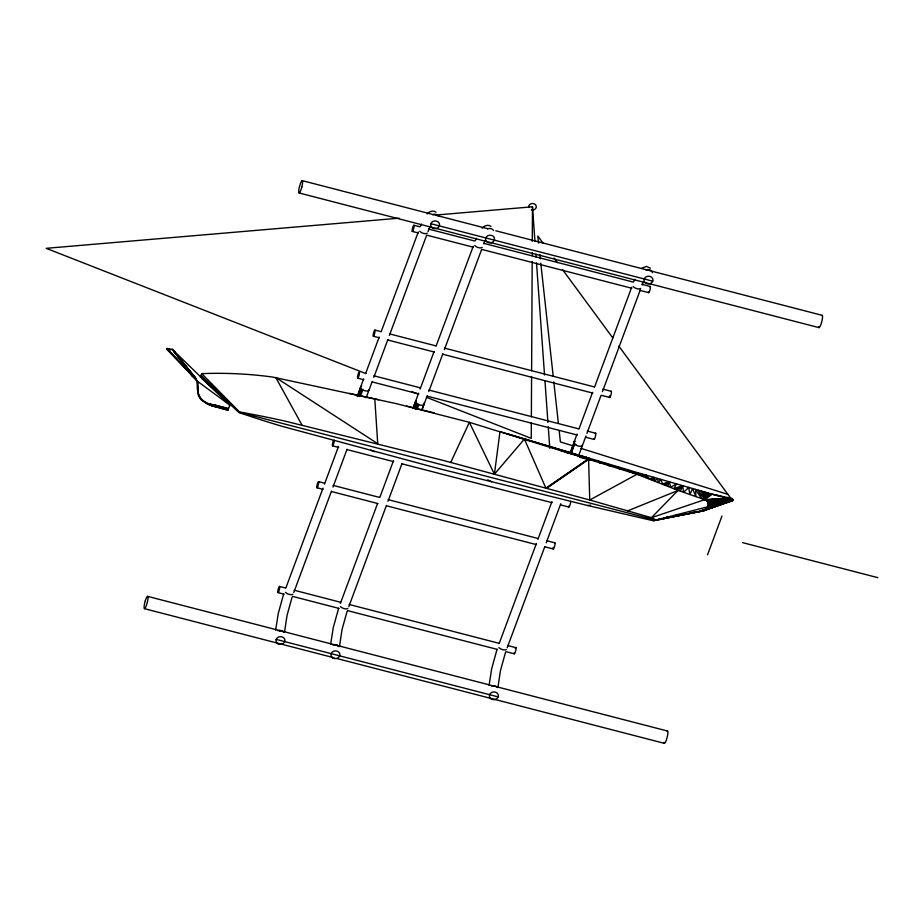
<?xml version="1.0" encoding="UTF-8"?>
<svg xmlns="http://www.w3.org/2000/svg" width="924" height="924" viewBox="0 0 924 924"><rect width="100%" height="100%" fill="white"/><g stroke="black" fill="none" stroke-linecap="round" stroke-linejoin="round"><path stroke-width="1.39" d="M531.335 422.557L531.254 438.369L426.449 397.308M531.369 416.793L531.577 376.518M531.612 370.767L532.189 261.446M532.224 255.694L532.236 252.818M532.293 241.314L532.478 206.791L437.803 214.876M197.389 382.698L198.348 395.472L200.82 399.48L209.147 404.827L216.228 407.149L216.805 405.567C209.482 404.885 200.219 401.374 198.394 393.393M197.678 381.912C195.692 394.121 200.808 403.442 213.213 405.497M275.675 630.11L278.251 613.501L283.656 594.028M284.58 631.704L287.064 615.28L292.1 597.135M330.653 644.351L333.229 627.743L338.634 608.269M339.57 645.945L342.042 629.533L347.077 611.376M489.085 685.389L491.66 668.78L497.066 649.306M497.99 686.982L500.473 670.57L505.509 652.413M200.427 377.2L201.755 373.642L239.408 411.885L254.123 414.657A1094.131 940.794 -4.1 0 1 284.026 420.859L442.654 460.267L589.743 500.011L651.466 517.683L704.677 499.665L705.347 492.226M201.755 373.642A349.353 300.392 -4.1 0 1 272.545 377.05L395.992 403.557L469.369 422.326L636.948 474.289L678.158 490.401L704.677 499.665C710.625 501.432 708.396 510.475 702.829 510.96L653.106 520.57L651.224 520.27L587.699 505.532L439.478 468.78L282.005 426.299A1094.131 940.794 -4.1 0 1 253.141 417.29L239.131 412.612L201.478 378.159M653.615 480.376L653.949 477.419L649.641 478.898L645.991 475.109L633.136 473.123L638.034 472.788L717.567 495.714M494.409 474.22L499.988 431.6L638.034 472.788L629.325 471.945L628.32 469.946L619.426 468.907L618.606 467.094L608.142 465.453L607.518 463.825L599.561 462.82L599.075 461.342L587.987 459.263L545.899 488.149L524.428 439.05L494.409 474.22L469.369 422.326L450.739 462.404M645.668 477.419L645.991 475.109L636.948 474.289L589.743 500.011L588.588 459.447L546.431 488.299L589.258 458.431L507.057 433.76M573.908 442.677L575.109 441.383A4.458 2.114 20.4 0 0 574.023 442.122M574.162 442.157L574.243 443.335L576.31 445.229M416.158 403.026L415.661 401.108A4.458 2.114 20.4 0 1 416.043 400.669M666.631 517.937L667.174 516.493M714.009 494.698L715.141 494.825M197.239 382.109L195.01 378.517L166.713 349.237L167.001 348.452L172.395 349.411L229.291 404.724L229.672 406.387L227.905 408.443L213.502 404.712L210.279 404.308L209.979 405.093L228.286 410.348L227.35 409.967M197.459 383.264L197.748 382.478M198.152 392.977L198.452 392.192M212.913 406.283L213.502 404.712M227.316 410.013L227.905 408.443M239.131 412.612L239.408 411.885M285.897 587.86L322.984 488.161M324.486 484.118L338.519 446.396M357.161 396.558L363.629 378.863M365.638 373.481L379.163 337.098M381.173 331.716L418.26 232.016M357.923 395.645L360.672 386.856A4.458 2.114 20.4 0 1 361.7 386.128M358.466 396.073L361.215 388.692L360.753 388.034M359.24 396.535L361.931 389.351L361.215 388.692M360.822 395.299L362.82 389.928A4.458 2.114 20.4 0 0 369.046 389.616M293.774 592.48L331.485 491.106M332.998 487.04L347.077 449.191M366.112 397.77L372.291 381.393M373.804 377.339L387.884 339.489M389.385 335.435L426.588 235.401M340.378 603.453L377.466 503.753M379.972 497.02L393.497 460.637M413.109 407.923L418.618 393.104M420.12 389.062L434.153 351.339M436.151 345.957L473.238 246.258M413.12 408.189L415.511 401.744M413.848 407.345L415.731 402.275M414.368 407.865L416.204 402.933L418.838 404.666A4.458 2.114 20.4 0 0 423.85 403.234M414.899 408.951L416.92 403.592M415.8 409.54L417.798 404.169M417.359 408.639L418.838 404.666M422.037 409.482L423.931 404.412M348.764 606.733L386.475 505.347M387.976 501.293L402.056 463.432M421.748 410.51L427.281 395.634M428.782 391.58L442.862 353.73M444.375 349.676L481.577 249.642M499.307 643.139L536.394 543.439M537.895 539.397L551.928 501.674M570.016 453.13L577.038 434.141M579.048 428.759L592.573 392.377M594.582 386.994L631.669 287.295M574.093 443.301L570.327 453.441L567.671 452.552M574.52 444.051L570.893 453.799L574.566 443.959M507.184 647.77L544.733 546.823M546.234 542.781L560.753 503.753M578.62 455.74L585.943 436.036M586.948 433.344L600.958 395.657M602.46 391.614L640.505 289.327M651.628 479.637L653.949 477.419L655.162 480.977L657.334 478.413L658.523 482.305L660.695 479.383L662.589 483.91L669.461 481.912L670.581 487.191L676.518 483.957L673.977 488.6L682.593 485.701L683.714 492.342L688.68 487.456L689.893 494.502L692.503 488.553L695.945 496.615L695.564 489.431L701.559 498.579L698.44 490.251L704.677 499.665L712.254 494.201L731.103 498.302L733.171 500.173L730.099 498.071L704.677 499.665L707.23 492.769M707.565 554.793L721.967 516.042M728.02 498.683L727.777 499.318L728.62 498.844M728.112 499.376L728.343 498.764M427.997 231.67L429.983 226.819M680.376 491.175L682.593 485.701L675.467 489.223M667.729 486.001L669.461 481.912L663.594 484.303M420.512 226.068L421.356 224.07M475.502 240.309L476.345 238.311M483.772 243.844L484.961 241.06M633.922 281.346L634.776 279.348M642.203 284.881L643.393 282.097M701.316 491.071L704.677 499.665L708.535 493.139M702.702 491.476L704.677 499.665L710.048 493.566M715.511 494.906L724.531 497.447M731.993 499.803L733.159 500.15L703.614 510.776L653.106 520.57L655.705 519.796L651.466 517.683L682.593 485.701L676.818 489.812M703.557 491.718L704.677 499.665L710.487 493.693M427.131 213.987C429.186 211.446 433.217 209.944 436.012 212.197M482.109 228.228C484.164 225.687 488.207 224.185 490.991 226.438M665.638 485.135L669.461 481.912L664.599 484.696M641.579 268.272L646.465 266.389L650.334 268.168M627.454 510.949L678.158 490.401M719.473 504.389L728.978 501.097L701.247 511.064L729.625 501.154L700.461 510.972L715.395 505.798M702.044 511.064L729.625 501.154M702.829 510.96L731.288 501.039M642.538 476.253L645.991 475.109M706.294 509.205L732.097 500.773L707.241 508.027L732.489 500.577L707.576 507.368L732.847 500.369L655.659 520.108L239.27 412.254L201.097 375.421M706.814 508.639L732.097 500.773L705.058 510.14L654.169 520.628M730.376 500.785L733.159 500.15L731.935 499.953M708.315 504.585L732.651 499.283L708.142 503.187L732.409 499.029L707.899 502.529L732.12 498.798L707.553 501.894L731.808 498.602L706.617 500.796L730.722 498.209L618.78 346.05M653.661 520.605L703.614 510.776M708.281 503.88L732.651 499.283L708.246 505.301L732.871 499.561L708.084 506.006L733.044 499.861L707.819 506.687L733.159 500.15L732.559 500.138M675.513 515.546L678.285 515.038M690.759 512.751L697.689 511.48M587.699 505.532L590.528 505.128M706.028 500.346L730.722 498.209L705.382 499.965L730.099 498.071L730.179 499.283L727.685 497.551M399.076 218.18L46.2 248.325L365.985 373.619M577.696 455.751L578.482 455.255M580.769 456.329L585.828 457.149L589.651 459.806L579.602 457.207M589.258 458.431L580.907 457.01L580.653 455.878L579.694 456.629L579.44 455.52L574.797 455.07L574.578 454.065L567.313 452.691L567.14 451.848L559.828 450.3L559.701 449.63M349.364 393.393L378.54 399.699M209.448 404.042L226.184 408.004L225.606 409.575L209.147 404.827M406.548 406.052L434.141 412.832M302.24 180.642L487.26 228.575M495.807 230.781L822.175 315.327M430.792 223.689L652.771 281.185M299.099 192.966L819.034 327.639M413.883 225.248L419.935 226.819M428.493 229.037L474.913 241.06M483.483 243.278L633.344 282.097M641.903 284.315L650.219 286.475M412.312 231.416L418.353 232.975M426.923 235.193L473.342 247.216M481.912 249.434L631.773 288.253M640.332 290.471L648.648 292.631M374.89 330.087L380.942 331.647M389.512 333.864L435.92 345.888M444.49 348.105L594.351 386.925M602.922 389.154L611.226 391.302M373.319 336.244L379.371 337.803M387.93 340.032L434.349 352.056M442.919 354.273L592.781 393.093M601.339 395.31L609.655 397.459M373.908 375.802L420.328 387.826M428.898 390.043L578.759 428.863M587.317 431.081L595.634 433.241M357.727 378.17L363.767 379.741M372.337 381.959L418.757 393.982M427.315 396.2L577.177 435.019M585.747 437.237L594.063 439.397M566.343 452.102L570.016 453.06M585.828 457.149L578.597 455.59M170.79 349.861L166.863 348.845L196.893 380.526A16.343 7.773 20.4 0 1 197.609 382.871L198.302 392.584M210.129 404.7L227.604 409.228M742.596 542.631L877.8 577.65M332.559 445.842L338.6 447.401M347.17 449.618L393.589 461.642M402.159 463.86L552.009 502.679M560.579 504.908L568.895 507.057M318.537 481.612L324.578 483.183M333.148 485.4L379.568 497.424M388.126 499.641L537.987 538.461M546.558 540.679L554.874 542.827M316.967 487.768L323.007 489.339M331.577 491.556L377.997 503.58M386.555 505.798L536.417 544.617M544.987 546.835L553.303 548.983M279.545 586.44L285.585 588.011M294.155 590.228L340.575 602.252M349.145 604.469L498.995 643.289M507.565 645.506L515.881 647.666M277.974 592.596L284.014 594.167M292.585 596.384L339.004 608.408M347.563 610.625L497.424 649.445M505.994 651.663L514.31 653.822M147.621 596.361L667.555 731.034M276.172 639.396L498.151 696.904M144.479 608.673L334.049 657.784M336.833 658.5L664.414 743.358M524.428 439.05L526.853 439.732M718.537 495.992L720.939 496.662M723.007 497.251L724.127 497.574M727.696 498.579L730.734 499.445M572.764 445.795L560.406 441.926L559.147 430.48M581 448.371L727.893 494.363M166.713 349.237L169.265 350.115M564.841 451.836L568.664 453.176M567.475 452.529L569.75 453.372M370.743 450.207L374.74 451.755M411.665 391.522L418.387 394.155M225.895 408.789L228.124 409.17L228.759 407.992M487.722 479.856L491.614 481.739M361.931 389.351L362.82 389.928M229.291 404.724L197.528 381.323L195.299 377.731L167.001 348.452M188.23 370.455L195.53 379.106M192.227 375.213L195.01 378.517M189.004 371.471L194.433 377.939M187.387 369.681L193.797 377.373M188.681 371.448L193.128 376.83M186.14 368.595L192.411 376.299L192.7 375.514L172.395 349.411L195.83 378.32M195.299 377.731L172.395 349.411L193.416 376.033M194.721 377.154L172.395 349.411L194.098 376.588M542.919 242.931L537.803 235.978L538.588 243.127M553.996 257.992L557.403 262.624M562.52 269.577L612.808 337.941M301.929 424.959L275.791 377.535L377.731 443.705L374.798 398.868M539.847 254.574L540.309 258.859M540.783 263.155L553.187 376.137M553.811 381.855L558.373 423.331M532.478 206.791L534.95 241.291M535.874 254.227L536.082 257.103M536.498 262.855L544.536 374.982M544.952 380.734L547.932 422.43M548.244 426.738L549.792 448.302M704.388 491.949L704.677 499.665M667.197 731.207A6.353 1.19 -75.5 0 1 666.943 738.184A6.353 1.19 -75.5 0 1 664.033 742.434M334.534 645.356A4.493 3.973 -6.6 0 1 338.808 646.465M279.556 631.115A4.493 3.973 -6.6 0 1 283.83 632.224M506.306 649.537A4.505 2.044 20.1 0 1 502.702 649.676A4.505 2.044 20.1 0 1 498.891 647.62M491.36 686.058A4.516 3.65 -0.6 0 1 497.424 687.629M332.929 645.021A4.516 3.65 -0.6 0 1 339.004 646.592M347.886 608.5A4.505 2.044 20.1 0 1 344.271 608.639A4.505 2.044 20.1 0 1 340.459 606.583M277.951 630.78A4.516 3.65 -0.6 0 1 284.014 632.351M292.896 594.259A4.505 2.044 20.1 0 1 289.293 594.398A4.505 2.044 20.1 0 1 285.481 592.33M515.234 648.498A3.176 0.589 -75.5 0 1 516.066 648.625A3.176 0.589 -75.5 0 1 514.957 652.979A3.176 0.589 -75.5 0 1 514.125 652.852M334.315 440.136A3.176 0.589 -75.5 0 1 333.379 444.594A3.176 0.589 -75.5 0 1 332.363 445.056A3.176 0.589 -75.5 0 1 333.483 440.517M570.651 501.351A3.176 0.589 -75.5 0 1 569.669 505.925A3.176 0.589 -75.5 0 1 568.71 506.086M554.689 542.908A3.176 0.589 -75.5 0 1 554.908 544.941A3.176 0.589 -75.5 0 1 553.626 548.74A3.176 0.589 -75.5 0 1 553.187 547.366M595.229 433.599A3.176 0.589 -75.5 0 1 595.784 434.627A3.176 0.589 -75.5 0 1 594.629 438.727A3.176 0.589 -75.5 0 1 593.878 438.426M487.526 228.99A4.516 4.066 -8.8 0 1 493.601 230.561M821.817 315.488A6.353 1.19 -75.5 0 1 821.563 322.464A6.353 1.19 -75.5 0 1 818.652 326.726M432.548 214.749A4.516 4.066 -8.8 0 1 438.611 216.32M645.957 270.027A4.516 4.066 -8.8 0 1 652.425 272.592M640.609 288.438A4.505 2.241 20.8 0 1 636.971 288.681A4.505 2.241 20.8 0 1 633.194 286.521M427.2 233.16A4.505 2.241 20.8 0 1 423.562 233.391A4.505 2.241 20.8 0 1 419.785 231.243M482.189 247.401A4.505 2.241 20.8 0 1 478.54 247.644A4.505 2.241 20.8 0 1 474.763 245.484M649.826 286.844A3.176 0.589 -75.5 0 1 650.369 287.861A3.176 0.589 -75.5 0 1 649.214 291.972A3.176 0.589 -75.5 0 1 648.463 291.661M582.397 444.883A4.458 2.114 20.4 0 1 580.399 446.292A4.458 2.114 20.4 0 1 576.16 445.183M611.053 391.383A3.176 0.589 -75.5 0 1 611.261 393.416A3.176 0.589 -75.5 0 1 609.979 397.216A3.176 0.589 -75.5 0 1 609.54 395.842M528.759 207.542A3.811 3.28 -4.1 0 1 532.339 203.511A3.811 3.28 -4.1 0 1 536.243 207.161A3.811 3.28 -4.1 0 1 531.312 209.921M145.322 600.75L144.872 602.332A6.353 1.19 -75.5 0 0 145.276 607.946L145.773 606.999A6.353 1.19 -75.5 0 0 148.013 597.747A6.353 1.19 -75.5 0 0 145.819 599.283L145.322 600.75M301.848 186.983L301.397 188.577A6.353 1.19 -75.5 0 1 298.764 192.423A6.353 1.19 -75.5 0 1 300.439 183.564L301.443 181.381A6.353 1.19 -75.5 0 1 301.848 186.983M278.008 643.809A4.505 3.869 -4.1 0 0 284.95 640.621A4.505 3.869 -4.1 0 0 278.401 637.098A4.505 3.869 -4.1 0 0 278.008 643.809M332.998 658.05A4.505 3.869 -4.1 0 0 339.94 654.862A4.505 3.869 -4.1 0 0 333.391 651.339A4.505 3.869 -4.1 0 0 332.998 658.05M491.418 699.087A4.505 3.869 -4.1 0 0 498.359 695.899A4.505 3.869 -4.1 0 0 491.811 692.376A4.505 3.869 -4.1 0 0 491.418 699.087M278.621 591.764A3.176 0.589 -75.5 0 0 279.672 586.567A3.176 0.589 -75.5 0 0 277.985 590.228A3.176 0.589 -75.5 0 0 278.621 591.764M317.613 486.936A3.176 0.589 -75.5 0 0 318.664 481.739A3.176 0.589 -75.5 0 0 316.978 485.4A3.176 0.589 -75.5 0 0 317.613 486.936M373.966 335.4A3.176 0.589 -75.5 0 0 375.017 330.214A3.176 0.589 -75.5 0 0 373.342 333.876A3.176 0.589 -75.5 0 0 373.966 335.4M358.373 377.339A3.176 0.589 -75.5 0 0 359.424 372.141A3.176 0.589 -75.5 0 0 357.738 375.802A3.176 0.589 -75.5 0 0 358.373 377.339M487.618 242.342A4.505 3.869 -4.1 0 0 494.559 239.154A4.505 3.869 -4.1 0 0 488.011 235.632A4.505 3.869 -4.1 0 0 487.618 242.342M432.628 228.101A4.505 3.869 -4.1 0 0 439.57 224.902A4.505 3.869 -4.1 0 0 433.021 221.39A4.505 3.869 -4.1 0 0 432.628 228.101M646.038 283.379A4.505 3.869 -4.1 0 0 652.979 280.191A4.505 3.869 -4.1 0 0 646.43 276.669A4.505 3.869 -4.1 0 0 646.038 283.379M412.959 230.573A3.176 0.589 -75.5 0 0 414.01 225.387A3.176 0.589 -75.5 0 0 412.323 229.037A3.176 0.589 -75.5 0 0 412.959 230.573"/></g></svg>
